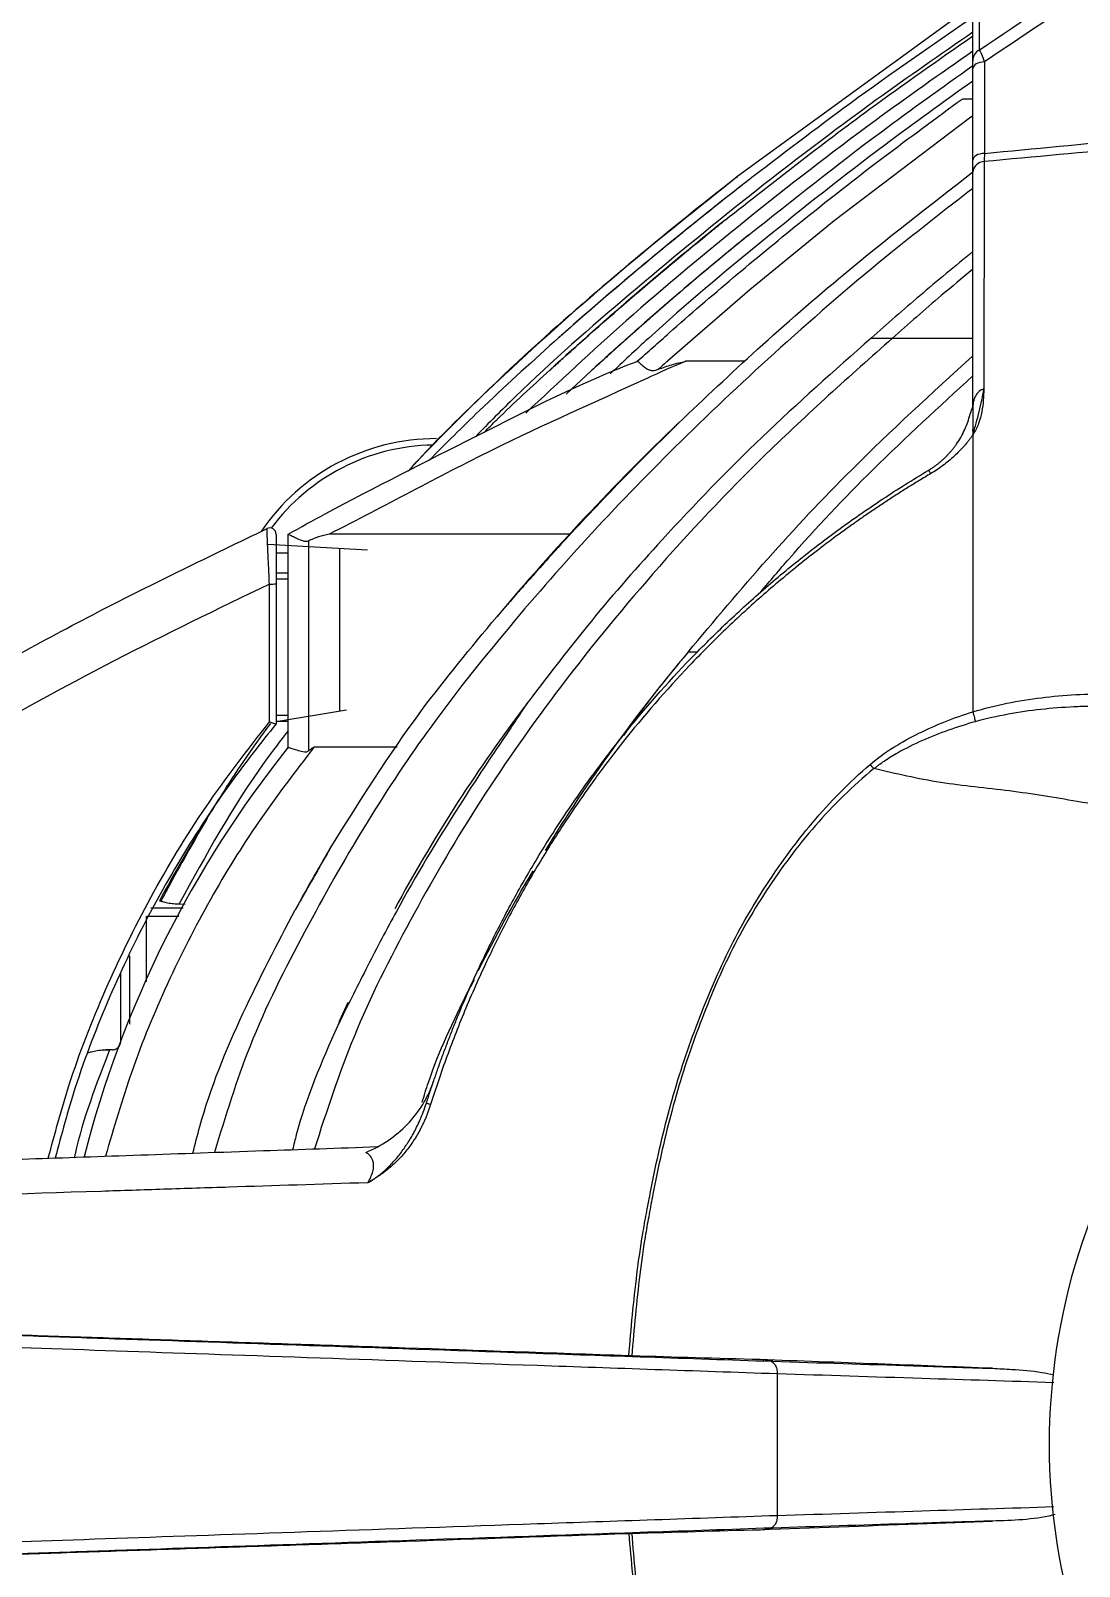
# Model space of a CAD drawing. Extents: x 9.3 to 87.2, y 0.6 to 68.8.
# Drawn here: x 11.354 to 13.825, y 26.404 to 30.021 of the extents above; entities that cross this region are included whole.
import ezdxf

# ---------------------------------------------------------------- set-up
doc = ezdxf.new("R2010")
doc.units = 0
doc.header["$MEASUREMENT"] = 0
doc.layers.add('OBJECT', color=7, linetype='CONTINUOUS')

msp = doc.modelspace()

# ---------------------------------------------------------------- linework, layer by layer
at = {"layer": 'OBJECT'}
for p, q in [((13.5894, 30.1957), (13.5894, 29.9757)), ((13.5744, 29.9505), (13.5744, 30.1697)), ((13.5726, 30.0797), (13.0209, 29.6784)), ((13.5744, 29.7168), (13.5744, 29.9324)), ((13.0415, 29.6658), (13.0356, 29.6612)), ((13.3346, 29.297), (13.3346, 29.297)), ((13.3848, 29.297), (13.5744, 29.297)), ((13.0366, 29.2423), (12.8973, 29.2423)), ((12.6162, 29.1646), (12.6755, 29.2204)), ((13.5744, 29.1359), (13.5744, 29.1349)), ((11.9604, 28.333), (11.9604, 28.835)), ((11.9604, 28.835), (11.9604, 28.835)), ((12.6235, 28.835), (12.057, 28.835)), ((11.9127, 28.8113), (12.1475, 28.7984)), ((12.0086, 28.8196), (12.0086, 28.3246)), ((12.0824, 28.4189), (12.0824, 28.802)), ((11.9604, 28.7902), (11.9324, 28.7902)), ((11.9324, 28.744), (11.9604, 28.744)), ((11.9604, 28.729), (11.9324, 28.729)), ((11.9324, 28.7181), (11.9324, 28.3882)), ((12.903, 28.557), (12.9031, 28.557)), ((12.9258, 28.5572), (12.9032, 28.5572)), ((13.5744, 28.4351), (13.5744, 28.4168)), ((11.9324, 28.394), (12.0985, 28.4216)), ((11.9324, 28.409), (11.9604, 28.409)), ((11.9604, 28.394), (11.9324, 28.394)), ((11.9324, 28.3882), (11.9324, 28.3882)), ((12.2177, 28.333), (12.0215, 28.333)), ((11.7037, 27.964), (11.7182, 27.9638)), ((11.6264, 27.7809), (11.6264, 27.9343)), ((11.7031, 27.9343), (11.6264, 27.9343)), ((11.7133, 27.9543), (11.6373, 27.9543)), ((11.5864, 27.8418), (11.5864, 27.6807)), ((11.5664, 27.6416), (11.5664, 27.7998)), ((12.3896, 27.7692), (12.3988, 27.788)), ((12.3989, 27.7849), (12.3902, 27.7689)), ((12.0817, 27.6875), (12.1022, 27.7328)), ((11.5464, 27.6204), (11.5399, 27.6204)), ((13.1027, 26.8867), (13.073, 26.8905)), ((13.1134, 26.8568), (13.1134, 26.5236)), ((13.073, 26.4899), (13.1027, 26.4937))]:
    msp.add_line(p, q, dxfattribs=at)
at = {"layer": 'OBJECT', "flags": 128}
for points in [[(13.6018, 29.9478), (13.5963, 29.9473), (13.5911, 29.9462), (13.5864, 29.9447), (13.5823, 29.9428), (13.5789, 29.9405), (13.5764, 29.938), (13.5749, 29.9352), (13.5744, 29.9324)], [(13.6018, 29.9478), (13.6018, 29.8963), (13.6018, 29.7322)], [(13.5744, 29.8204), (13.5666, 29.8148), (13.2478, 29.5731), (13.0489, 29.4106), (12.8546, 29.2423), (12.8546, 29.2423), (12.8546, 29.2423)], [(13.6018, 29.7322), (13.5963, 29.7317), (13.5911, 29.7307), (13.5864, 29.7292), (13.5823, 29.7273), (13.5789, 29.725), (13.5764, 29.7224), (13.5749, 29.7197), (13.5744, 29.7168)], [(13.0169, 29.6752), (13.0174, 29.6756), (13.0179, 29.676), (13.0184, 29.6764), (13.0189, 29.6768), (13.0194, 29.6772), (13.0199, 29.6776), (13.0204, 29.678), (13.0209, 29.6784)], [(13.0356, 29.6612), (13.0356, 29.6612), (13.0356, 29.6612), (13.0356, 29.6612), (13.0356, 29.6612), (13.0356, 29.6612), (13.0356, 29.6612), (13.0356, 29.6612), (13.0356, 29.6612)], [(12.5099, 28.4182), (12.5099, 28.4182), (12.51, 28.4182), (12.5101, 28.4181), (12.5102, 28.418), (12.5103, 28.4179), (12.5105, 28.4178), (12.5108, 28.4176), (12.511, 28.4174)], [(12.3896, 27.7692), (12.3896, 27.7692), (12.3896, 27.7692), (12.3896, 27.7691), (12.3897, 27.7691), (12.3898, 27.7691), (12.3899, 27.769), (12.39, 27.769), (12.3902, 27.7689)], [(12.0817, 27.6875), (12.0817, 27.6875), (12.0817, 27.6874), (12.0818, 27.6874), (12.0818, 27.6874), (12.0819, 27.6874), (12.082, 27.6873), (12.0822, 27.6872), (12.0823, 27.6872)]]:
    msp.add_lwpolyline(points, dxfattribs=at)
at = {"layer": 'OBJECT'}
for centre, radius, start, end in [((13.6033, 29.9503), 0.0289, 118.806, 179.6544), ((13.6016, 29.6855), 0.0273, 90.7765, 175.2209), ((18.3044, 22.8686), 8.619, 127.8411, 132.16476), ((18.2764, 22.9108), 8.546, 127.82472, 131.73105), ((18.1694, 23.1082), 8.285, 128.68176, 132.4485), ((18.0194, 23.3966), 7.904, 128.9864, 132.53939), ((16.8244, 24.6299), 6.3206, 132.93793, 136.30127), ((16.8614, 24.9332), 5.7605, 133.71312, 139.94207), ((12.3101, 28.5602), 0.5, 90, 145.7398), ((12.3101, 28.5602), 0.485, 91.014, 143.4072), ((11.9174, 28.8347), 0.015, 0, 114.9776), ((11.9206, 28.8435), 0.1259, 268.1331, 275.3471), ((15.8598, 26.0686), 3.8645, 139.9158, 148.4645), ((16.8564, 25.1652), 5.429, 142.8725, 143.1878), ((15.5314, 26.1569), 3.774, 143.1878, 151.5947), ((13.9631, 26.7329), 2.5634, 141.3765, 165.6547), ((14.9854, 26.1712), 3.784, 148.1867, 151.5882), ((15.3924, 26.1042), 3.882, 149.1935, 151.6032), ((15.8598, 26.0686), 3.8645, 149.2947, 153.2721), ((15.2544, 26.6902), 1.5, 120, 330.0736), ((14.5914, 26.6902), 2.452, 153.893, 154.1852), ((14.3294, 26.6902), 2.459, 156.0738, 156.3706)]:
    msp.add_arc(centre, radius, start, end, dxfattribs=at)
for points in [[(13.5894, 29.9757), (13.7951, 30.1138), (14.0016, 30.2507), (14.2088, 30.3863)], [(14.2341, 30.3663), (14.0225, 30.228), (13.8117, 30.0886), (13.6018, 29.9478)], [(13.5744, 29.6878), (13.5744, 29.6952), (13.5744, 29.7051), (13.5744, 29.7168)], [(13.6018, 29.7322), (13.6015, 29.7244), (13.6013, 29.7178), (13.6012, 29.7128)], [(13.5883, 29.1708), (13.5861, 29.1687), (13.5841, 29.1663), (13.5824, 29.1637)], [(13.6002, 29.1772), (13.6002, 29.1596), (13.599, 29.1417), (13.5954, 29.1237)], [(13.5744, 29.0696), (13.5744, 29.0691), (13.5744, 29.0687), (13.5743, 29.0682)], [(13.5744, 29.0682), (13.5744, 29.0603), (13.5744, 29.0524), (13.5744, 29.0445)], [(13.5744, 29.0445), (13.5744, 28.8579), (13.5744, 28.654), (13.5744, 28.4351)], [(13.5744, 28.4168), (13.5744, 28.4167), (13.5744, 28.4167), (13.5744, 28.4167)], [(13.3414, 28.2827), (13.3388, 28.2855), (13.3358, 28.2889), (13.3323, 28.2928)], [(12.7704, 26.8992), (12.7683, 26.8993), (12.766, 26.8994), (12.7636, 26.8994)], [(13.073, 26.8905), (12.9721, 26.8932), (12.8713, 26.8961), (12.7704, 26.8992)], [(13.1134, 26.857), (13.1134, 26.8569), (13.1134, 26.8569), (13.1134, 26.8568)], [(13.1134, 26.5236), (13.1134, 26.5235), (13.1134, 26.5234), (13.1134, 26.5233)], [(12.7643, 26.481), (12.7664, 26.481), (12.7685, 26.4811), (12.7704, 26.4812)], [(12.7704, 26.4812), (12.8713, 26.4843), (12.9721, 26.4872), (13.073, 26.4899)]]:
    msp.add_open_spline(points, degree=3, dxfattribs=at)
for points, knots in [([(13.5744, 30.0527), (13.4779, 29.9862), (13.2971, 29.8615), (13.1228, 29.728), (13.0415, 29.6658)], [0, 0, 0, 0, 0.533753, 1, 1, 1, 1]), ([(13.5744, 30.0176), (13.4982, 29.9649), (13.3183, 29.8403), (13.0481, 29.635), (12.7646, 29.4012), (12.5491, 29.2141), (12.4334, 29.0967), (12.4026, 29.0654)], [0, 0, 0, 0, 0.183828, 0.434276, 0.672991, 0.912992, 1, 1, 1, 1]), ([(12.9913, 29.5758), (13.1039, 29.6641), (13.2945, 29.8136), (13.4932, 29.9523), (13.5744, 30.009)], [0, 0, 0, 0, 0.590953, 1, 1, 1, 1]), ([(13.5744, 29.9732), (13.4972, 29.919), (13.3153, 29.7912), (13.0427, 29.5794), (12.7669, 29.3507), (12.5989, 29.1935), (12.5206, 29.1202)], [0, 0, 0, 0, 0.208405, 0.49142, 0.762978, 1, 1, 1, 1]), ([(13.5894, 29.9757), (13.5901, 29.975), (13.5909, 29.9738), (13.5927, 29.9706), (13.5937, 29.9686), (13.5969, 29.9613), (13.5993, 29.9551), (13.6018, 29.9478)], [0, 0, 0, 0, 0.25, 0.25, 0.5, 0.5, 1, 1, 1, 1]), ([(13.0467, 29.5404), (13.15, 29.6224), (13.3227, 29.7596), (13.5022, 29.8877), (13.5744, 29.9392)], [0, 0, 0, 0, 0.598067, 1, 1, 1, 1]), ([(13.5744, 29.9324), (13.5744, 29.9367), (13.5744, 29.9405), (13.5744, 29.9468), (13.5744, 29.9493), (13.5744, 29.9505)], [0, 0, 0, 0, 0.5, 0.5, 1, 1, 1, 1]), ([(13.5744, 29.9026), (13.505, 29.8528), (13.3371, 29.7323), (13.0819, 29.5303), (12.866, 29.3503), (12.7497, 29.2408), (12.7199, 29.2128)], [0, 0, 0, 0, 0.233222, 0.56397, 0.888413, 1, 1, 1, 1]), ([(12.7836, 29.2423), (12.8085, 29.2645), (12.9326, 29.3757), (13.1249, 29.5373), (13.3568, 29.7194), (13.4871, 29.8148), (13.5493, 29.8603)], [0, 0, 0, 0, 0.101586, 0.508022, 0.765103, 1, 1, 1, 1]), ([(13.5493, 29.8603), (13.5498, 29.8603), (13.5508, 29.8603), (13.559, 29.8605), (13.5671, 29.8606), (13.5737, 29.8607), (13.5744, 29.8608)], [0, 0, 0, 0, 0.265329, 0.528516, 0.947304, 1, 1, 1, 1]), ([(13.6018, 29.7322), (13.719, 29.7435), (14.0195, 29.7722), (14.3207, 29.7951), (14.5044, 29.809)], [0, 0, 0, 0, 0.389864, 1, 1, 1, 1]), ([(14.5044, 29.7885), (14.321, 29.7748), (14.0197, 29.7523), (13.7189, 29.7239), (13.6012, 29.7128)], [0, 0, 0, 0, 0.608766, 1, 1, 1, 1]), ([(13.6012, 29.7128), (13.6011, 29.6363), (13.601, 29.5533), (13.6007, 29.4193), (13.6006, 29.373), (13.6004, 29.2772), (13.6003, 29.2278), (13.6002, 29.1772)], [0, 0, 0, 0, 0.5, 0.5, 0.75, 0.75, 1, 1, 1, 1]), ([(13.0209, 29.6784), (12.9267, 29.6034), (12.7384, 29.4536), (12.4871, 29.2283), (12.3226, 29.0705), (12.2502, 28.9911), (12.2431, 28.9833)], [0, 0, 0, 0, 0.345865, 0.6912997, 0.9696303, 1, 1, 1, 1]), ([(12.8806, 29.0969), (12.9423, 29.1553), (13.0695, 29.2754), (13.2994, 29.4749), (13.4725, 29.6095), (13.5746, 29.6889)], [0, 0, 0, 0, 0.279149, 0.575115, 1, 1, 1, 1]), ([(13.0415, 29.6658), (13.0415, 29.6658), (13.0415, 29.6658), (13.0414, 29.6657), (13.0413, 29.6656), (13.0404, 29.6649), (13.0385, 29.6634), (13.0367, 29.662), (13.0356, 29.6612)], [0, 0, 0, 0, 0.008152, 0.01895, 0.038891, 0.124454, 0.462158, 1, 1, 1, 1]), ([(13.5744, 29.134), (13.5744, 29.1865), (13.5744, 29.2376), (13.5744, 29.3369), (13.5744, 29.3848), (13.5744, 29.5235), (13.5744, 29.6091), (13.5744, 29.6878)], [0, 0, 0, 0, 0.25, 0.25, 0.5, 0.5, 1, 1, 1, 1]), ([(13.5744, 29.6498), (13.5109, 29.6005), (13.3558, 29.4804), (13.126, 29.2817), (12.8901, 29.061), (12.6767, 28.8414), (12.4761, 28.6132), (12.2935, 28.3838), (12.1346, 28.1425), (11.9959, 27.8957), (11.8675, 27.6431), (11.8127, 27.4631), (11.787, 27.3788)], [0, 0, 0, 0, 0.0821285, 0.2004023, 0.3102851, 0.4121531, 0.5131902, 0.6206654, 0.7115031, 0.8080168, 0.9101123, 1, 1, 1, 1]), ([(13.0356, 29.6612), (13.0241, 29.6521), (12.9666, 29.6071), (12.8395, 29.5051), (12.7092, 29.3952), (12.6207, 29.3176), (12.5977, 29.2972), (12.5911, 29.2913), (12.5887, 29.2892), (12.5882, 29.2888), (12.588, 29.2886), (12.5879, 29.2885), (12.5879, 29.2885), (12.5879, 29.2885), (12.5879, 29.2885), (12.5879, 29.2885)], [0, 0, 0, 0, 0.0753734, 0.376432, 0.837708, 0.9531372, 0.9819956, 0.9964303, 0.9982346, 0.9991377, 0.9995897, 0.9998168, 0.9999314, 0.9999758, 1, 1, 1, 1]), ([(12.9913, 29.5758), (12.9913, 29.5758), (12.9913, 29.5758), (12.9913, 29.5757), (12.9911, 29.5756), (12.9905, 29.5751), (12.9878, 29.5729), (12.9767, 29.564), (12.9324, 29.5281), (12.8233, 29.4383), (12.708, 29.3388), (12.6191, 29.2592), (12.5928, 29.2354), (12.5819, 29.2255), (12.5787, 29.2226), (12.5777, 29.2217), (12.5776, 29.2216), (12.5776, 29.2216), (12.5776, 29.2216), (12.5776, 29.2216)], [0, 0, 0, 0, 0.0000918, 0.0002132, 0.0004375, 0.0012193, 0.0049865, 0.019957, 0.079767, 0.3189407, 0.7971679, 0.9168457, 0.9766886, 0.9916508, 0.9991483, 0.9996178, 0.9998545, 0.999953, 1, 1, 1, 1]), ([(12.5776, 29.2216), (12.5776, 29.2216), (12.5776, 29.2216), (12.5776, 29.2216), (12.5776, 29.2216), (12.5777, 29.2217), (12.5778, 29.2218), (12.578, 29.222), (12.5784, 29.2223), (12.5807, 29.2244), (12.5908, 29.2336), (12.6166, 29.2569), (12.7042, 29.3355), (12.8195, 29.4351), (12.9295, 29.5258), (12.9759, 29.5634), (12.9875, 29.5727), (12.9904, 29.575), (12.9911, 29.5756), (12.9913, 29.5757), (12.9913, 29.5758), (12.9913, 29.5758), (12.9913, 29.5758)], [0, 0, 0, 0, 0.000034, 0.000095, 0.000216, 0.000365, 0.000685, 0.001002, 0.001923, 0.003764, 0.01849, 0.077369, 0.195114, 0.665634, 0.916259, 0.978931, 0.994615, 0.998554, 0.999551, 0.999782, 0.999905, 1, 1, 1, 1]), ([(13.0467, 29.5404), (13.0467, 29.5404), (13.0467, 29.5404), (13.0467, 29.5404), (13.0466, 29.5403), (13.0461, 29.5399), (13.0441, 29.5383), (13.036, 29.5317), (13.0038, 29.5054), (12.9242, 29.4396), (12.8277, 29.3569), (12.7448, 29.2832), (12.7034, 29.2458), (12.6846, 29.2287), (12.677, 29.2218), (12.6756, 29.2205), (12.6755, 29.2204), (12.6755, 29.2204), (12.6755, 29.2204), (12.6755, 29.2204), (12.6755, 29.2204)], [0, 0, 0, 0, 0.000074, 0.000169, 0.000348, 0.001121, 0.004172, 0.016323, 0.064876, 0.259041, 0.647344, 0.841485, 0.938556, 0.987097, 0.999253, 0.999633, 0.999824, 0.999893, 0.999963, 1, 1, 1, 1]), ([(13.5744, 29.5008), (13.5325, 29.4663), (13.4514, 29.3997), (13.3727, 29.3304), (13.3346, 29.297)], [0, 0, 0, 0, 0.517367, 1, 1, 1, 1]), ([(13.5744, 29.4591), (13.5495, 29.4385), (13.4853, 29.3856), (13.423, 29.3306), (13.3848, 29.297)], [0, 0, 0, 0, 0.388563, 1, 1, 1, 1]), ([(13.3848, 29.297), (13.2843, 29.2075), (13.0867, 29.0317), (12.8223, 28.7507), (12.5946, 28.4714), (12.4037, 28.1982), (12.2464, 27.9274), (12.1119, 27.6612), (12.0515, 27.4759), (12.0224, 27.387)], [0, 0, 0, 0, 0.1698541, 0.3338841, 0.4865345, 0.6245535, 0.7542129, 0.8820087, 1, 1, 1, 1]), ([(12.5879, 29.2885), (12.5286, 29.235), (12.4278, 29.1442), (12.3318, 29.0482), (12.2924, 29.0087)], [0, 0, 0, 0, 0.588345, 1, 1, 1, 1]), ([(13.3344, 29.2968), (13.2479, 29.2202), (13.0769, 29.0691), (12.8593, 28.844), (12.6762, 28.6361), (12.5763, 28.5055), (12.5279, 28.4421)], [0, 0, 0, 0, 0.2943602, 0.581245, 0.7968207, 1, 1, 1, 1]), ([(13.3346, 29.297), (13.3346, 29.2969), (13.3345, 29.2969), (13.3345, 29.2968), (13.3344, 29.2968)], [0, 0, 0, 0, 0.559885, 1, 1, 1, 1]), ([(13.3346, 29.297), (13.3355, 29.2969), (13.3372, 29.2968), (13.3507, 29.2968), (13.3676, 29.2969), (13.3792, 29.2969), (13.3848, 29.297)], [0, 0, 0, 0, 0.270412, 0.561722, 0.788825, 1, 1, 1, 1]), ([(13.3346, 29.297), (13.3346, 29.297), (13.3346, 29.297), (13.3346, 29.297), (13.3346, 29.297)], [0, 0, 0, 0, 0.559844, 1, 1, 1, 1]), ([(11.9604, 28.835), (11.9896, 28.8511), (12.1357, 28.9314), (12.4095, 29.068), (12.6529, 29.1933), (12.7836, 29.2423), (12.7836, 29.2423)], [0, 0, 0, 0, 0.10881, 0.544285, 0.999997, 1, 1, 1, 1]), ([(12.8973, 29.2423), (12.8973, 29.2423), (12.8663, 29.2299), (12.715, 29.1599), (12.4298, 29.0345), (12.1864, 28.8997), (12.057, 28.835), (12.057, 28.835)], [0, 0, 0, 0, 0.0000025, 0.1070593, 0.5353685, 0.9999975, 1, 1, 1, 1]), ([(12.7836, 29.2423), (12.7836, 29.2423), (12.7836, 29.2423), (12.7837, 29.2423), (12.7837, 29.2423)], [0, 0, 0, 0, 0.030106, 1, 1, 1, 1]), ([(12.7837, 29.2423), (12.7842, 29.2423), (12.7853, 29.2421), (12.79, 29.2379), (12.7975, 29.2308), (12.8062, 29.2242), (12.815, 29.2208), (12.8243, 29.2207), (12.8304, 29.2226), (12.8338, 29.2237)], [0, 0, 0, 0, 0.132474, 0.329582, 0.525438, 0.670843, 0.771974, 0.87275, 1, 1, 1, 1]), ([(12.8338, 29.2237), (12.8442, 29.2275), (12.8649, 29.235), (12.8865, 29.2399), (12.8973, 29.2423)], [0, 0, 0, 0, 0.498857, 1, 1, 1, 1]), ([(12.8546, 29.2423), (12.8546, 29.2423), (12.8475, 29.2363), (12.8406, 29.23), (12.8338, 29.2237)], [0, 0, 0, 0, 0.000082, 1, 1, 1, 1]), ([(12.9032, 28.5572), (12.9651, 28.631), (13.0888, 28.7785), (13.3101, 29.0144), (13.4778, 29.1671), (13.5744, 29.255)], [0, 0, 0, 0, 0.2980689, 0.5959884, 1, 1, 1, 1]), ([(12.4226, 29.0748), (12.4325, 29.0848), (12.4827, 29.1353), (12.5354, 29.1832), (12.5776, 29.2216)], [0, 0, 0, 0, 0.198181, 1, 1, 1, 1]), ([(13.0749, 28.6994), (13.0969, 28.7254), (13.1812, 28.825), (13.3448, 28.9979), (13.4952, 29.1354), (13.5744, 29.2078)], [0, 0, 0, 0, 0.143336, 0.548649, 1, 1, 1, 1]), ([(13.5744, 29.0696), (13.5771, 29.0787), (13.5799, 29.0878), (13.5849, 29.1058), (13.5871, 29.1148), (13.5916, 29.1328), (13.5939, 29.1417), (13.5977, 29.1595), (13.5992, 29.1684), (13.6002, 29.1772)], [0, 0, 0, 0, 0.25, 0.25, 0.5, 0.5, 0.75, 0.75, 1, 1, 1, 1]), ([(13.5824, 29.1637), (13.5817, 29.1625), (13.581, 29.1613), (13.579, 29.1575), (13.5779, 29.1547), (13.5771, 29.1519)], [0.4233158, 0.4233158, 0.4233158, 0.4233158, 0.5, 0.5, 0.6620483, 0.6620483, 0.6620483, 0.6620483]), ([(13.6002, 29.1772), (13.5958, 29.1763), (13.5917, 29.1739), (13.5884, 29.1709), (13.5884, 29.1708), (13.5883, 29.1708)], [0, 0, 0, 0, 0.25, 0.25, 0.2507531, 0.2507531, 0.2507531, 0.2507531]), ([(13.5666, 29.1125), (13.5673, 29.1151), (13.5688, 29.1201), (13.5714, 29.1276), (13.5734, 29.1325), (13.5744, 29.1349)], [0, 0, 0, 0, 0.332207, 0.665337, 1, 1, 1, 1]), ([(13.5744, 29.1349), (13.5744, 29.1305), (13.5744, 29.126), (13.5744, 29.1165), (13.5743, 29.1115), (13.5744, 29.1063)], [0, 0, 0, 0, 0.5, 0.5, 1, 1, 1, 1]), ([(13.5771, 29.1519), (13.5766, 29.1504), (13.5762, 29.1489), (13.575, 29.1436), (13.5745, 29.1398), (13.5744, 29.1359)], [0.6620483, 0.6620483, 0.6620483, 0.6620483, 0.75, 0.75, 0.9646688, 0.9646688, 0.9646688, 0.9646688]), ([(13.5953, 29.1234), (13.5935, 29.1143), (13.5912, 29.1052), (13.5848, 29.0871), (13.5807, 29.0781), (13.5744, 29.0696)], [0, 0, 0, 0, 0.5, 0.5, 1, 1, 1, 1]), ([(12.8806, 29.0969), (12.8806, 29.0969), (12.8806, 29.0969), (12.8803, 29.0967), (12.8796, 29.096), (12.8762, 29.0926), (12.8625, 29.079), (12.8069, 29.0238), (12.7091, 28.9247), (12.6095, 28.8181), (12.5425, 28.7434), (12.5124, 28.7094), (12.4924, 28.6866), (12.479, 28.6712), (12.4701, 28.6609), (12.4641, 28.6541), (12.4601, 28.6494), (12.4574, 28.6463), (12.4556, 28.6443), (12.4544, 28.6429), (12.4536, 28.642), (12.453, 28.6413), (12.4527, 28.6408), (12.4524, 28.6405), (12.4523, 28.6404), (12.4523, 28.6404), (12.4523, 28.6404)], [0, 0, 0, 0, 0.000522, 0.001189, 0.002443, 0.006959, 0.024865, 0.096172, 0.38105, 0.68937, 0.791599, 0.860055, 0.905918, 0.936663, 0.957291, 0.971145, 0.980463, 0.986744, 0.99099, 0.993874, 0.995846, 0.99721, 0.99864, 0.999214, 0.999697, 1, 1, 1, 1]), ([(13.4692, 28.9852), (13.4711, 28.9863), (13.4749, 28.9886), (13.4804, 28.9923), (13.4858, 28.9961), (13.4911, 29.0001), (13.4963, 29.0042), (13.5013, 29.0085), (13.5062, 29.0129), (13.5109, 29.0174), (13.5154, 29.0221), (13.5199, 29.0269), (13.5241, 29.0318), (13.5282, 29.0368), (13.5321, 29.042), (13.5385, 29.0508), (13.5466, 29.0636), (13.5547, 29.0796), (13.5616, 29.096), (13.5648, 29.1067), (13.5666, 29.1125)], [0, 0, 0, 0, 0.03275, 0.065627, 0.098703, 0.132046, 0.165724, 0.199802, 0.234343, 0.269408, 0.305054, 0.341338, 0.378311, 0.416022, 0.454519, 0.493845, 0.613582, 0.746552, 0.861026, 1, 1, 1, 1]), ([(13.5744, 29.1063), (13.5743, 29.1009), (13.5742, 29.0952), (13.574, 29.0831), (13.5739, 29.0766), (13.5744, 29.0696)], [0, 0, 0, 0, 0.5, 0.5, 1, 1, 1, 1]), ([(13.5744, 29.1063), (13.5744, 29.1063), (13.5744, 29.1056), (13.5744, 29.1042), (13.5744, 29.1022), (13.5744, 29.1001), (13.5744, 29.0979), (13.5744, 29.0958), (13.5744, 29.0935), (13.5744, 29.0913), (13.5744, 29.089), (13.5744, 29.0867), (13.5744, 29.0843), (13.5744, 29.082), (13.5744, 29.0796), (13.5744, 29.0771), (13.5744, 29.0746), (13.5744, 29.0721), (13.5744, 29.0704), (13.5744, 29.0696)], [0, 0, 0, 0, 0.0001362, 0.0313862, 0.0626362, 0.0938862, 0.1251362, 0.1563862, 0.1876362, 0.2188862, 0.2501362, 0.2813862, 0.3126362, 0.3438862, 0.3751362, 0.4063862, 0.4376362, 0.4688862, 0.5001362, 0.5001362, 0.5001362, 0.5001362]), ([(13.5744, 29.0682), (13.5728, 29.0661), (13.5697, 29.0619), (13.5647, 29.0555), (13.5594, 29.0491), (13.5521, 29.0407), (13.5426, 29.0305), (13.5304, 29.0187), (13.5176, 29.0074), (13.504, 28.9968), (13.49, 28.9868), (13.4803, 28.9808), (13.4754, 28.9779)], [0, 0, 0, 0, 0.061983, 0.124771, 0.188422, 0.252992, 0.380317, 0.504454, 0.631337, 0.75564, 0.878224, 1, 1, 1, 1]), ([(12.2865, 27.4949), (12.2895, 27.5043), (12.2956, 27.5232), (12.3051, 27.5515), (12.3149, 27.5799), (12.3252, 27.6084), (12.3359, 27.6369), (12.3469, 27.6655), (12.3584, 27.6942), (12.3835, 27.7551), (12.4209, 27.8381), (12.4751, 27.9451), (12.532, 28.0469), (12.5993, 28.1552), (12.6696, 28.2568), (12.768, 28.3858), (12.8705, 28.5036), (12.9845, 28.6179), (13.0743, 28.7001), (13.1679, 28.7782), (13.2481, 28.8392), (13.3131, 28.8852), (13.363, 28.9189), (13.4151, 28.9525), (13.451, 28.9742), (13.4692, 28.9852)], [0, 0, 0, 0, 0.015248, 0.030599, 0.046055, 0.061614, 0.077278, 0.093045, 0.108916, 0.124891, 0.194541, 0.249312, 0.309671, 0.374309, 0.445914, 0.499948, 0.624441, 0.686154, 0.748806, 0.812217, 0.874119, 0.904214, 0.935225, 0.967153, 1, 1, 1, 1]), ([(13.4754, 28.9779), (13.4663, 28.9724), (13.4481, 28.9616), (13.4213, 28.9451), (13.395, 28.9285), (13.3693, 28.9118), (13.3441, 28.895), (13.3194, 28.8781), (13.2952, 28.8612), (13.2466, 28.8265), (13.1743, 28.7716), (13.0809, 28.6938), (12.9912, 28.6117), (12.8775, 28.4976), (12.7755, 28.3804), (12.6775, 28.2516), (12.6073, 28.1499), (12.5401, 28.0413), (12.4827, 27.9384), (12.4291, 27.832), (12.3879, 27.7398), (12.3562, 27.6616), (12.3347, 27.6046), (12.3146, 27.5479), (12.3024, 27.5101), (12.2963, 27.4912)], [0, 0, 0, 0, 0.016472, 0.032728, 0.048771, 0.064606, 0.080239, 0.095674, 0.110915, 0.125967, 0.18805, 0.251364, 0.313992, 0.375838, 0.500399, 0.553631, 0.625989, 0.691246, 0.750932, 0.808096, 0.875255, 0.907059, 0.93845, 0.96943, 1, 1, 1, 1]), ([(13.4754, 28.9779), (13.4737, 28.9802), (13.4723, 28.9822), (13.4701, 28.9848), (13.4694, 28.9853), (13.4692, 28.9852)], [0, 0, 0, 0, 0.5, 0.5, 1, 1, 1, 1]), ([(10.3801, 27.9626), (10.5015, 28.0457), (10.7442, 28.2119), (11.1228, 28.4407), (11.5107, 28.6556), (11.7776, 28.784), (11.911, 28.8483)], [0, 0, 0, 0, 0.2490046, 0.498009, 0.7490044, 1, 1, 1, 1]), ([(11.9165, 28.7176), (11.9158, 28.7323), (11.9145, 28.7605), (11.9128, 28.7977), (11.9116, 28.8257), (11.911, 28.8446), (11.911, 28.847), (11.911, 28.8483)], [0, 0, 0, 0, 0.225227, 0.430495, 0.622122, 0.810754, 1, 1, 1, 1]), ([(11.9324, 28.8347), (11.9324, 28.8336), (11.9324, 28.8315), (11.9324, 28.8147), (11.9324, 28.7896), (11.9324, 28.7563), (11.9324, 28.7313), (11.9324, 28.7181)], [0, 0, 0, 0, 0.187396, 0.374662, 0.566016, 0.772373, 1, 1, 1, 1]), ([(11.9604, 28.835), (11.9609, 28.8349), (11.962, 28.8347), (11.9694, 28.831), (11.9813, 28.8252), (11.9928, 28.8202), (12.0024, 28.818), (12.0068, 28.8191), (12.0086, 28.8196)], [0, 0, 0, 0, 0.158488, 0.39541, 0.621022, 0.826457, 0.925172, 1, 1, 1, 1]), ([(12.057, 28.835), (12.0486, 28.8331), (12.032, 28.8293), (12.0163, 28.8228), (12.0086, 28.8196)], [0, 0, 0, 0, 0.507998, 1, 1, 1, 1]), ([(11.9165, 28.7176), (11.7941, 28.6584), (11.5489, 28.5399), (11.1877, 28.3407), (10.8302, 28.1263), (10.598, 27.9691), (10.4818, 27.8903)], [0, 0, 0, 0, 0.246209, 0.492852, 0.746189, 1, 1, 1, 1]), ([(11.9166, 28.3932), (11.9166, 28.4032), (11.9166, 28.4531), (11.9166, 28.5613), (11.9166, 28.6594), (11.9165, 28.7176)], [0, 0, 0, 0, 0.09242, 0.4621, 1, 1, 1, 1]), ([(12.0581, 28.0923), (12.1276, 28.2034), (12.2473, 28.3946), (12.3917, 28.5678), (12.4523, 28.6404)], [0, 0, 0, 0, 0.580628, 1, 1, 1, 1]), ([(12.9031, 28.557), (12.903, 28.557), (12.9029, 28.5569), (12.9027, 28.5566), (12.9023, 28.5562), (12.9012, 28.5548), (12.8984, 28.5515), (12.8925, 28.5444), (12.8807, 28.5302), (12.856, 28.5001), (12.8102, 28.4435), (12.774, 28.3929), (12.7513, 28.3611)], [0, 0, 0, 0, 0.000996, 0.001992, 0.003984, 0.007969, 0.023909, 0.055787, 0.119544, 0.24706, 0.527845, 1, 1, 1, 1]), ([(12.9031, 28.557), (12.9031, 28.5571), (12.9031, 28.5571), (12.9032, 28.5572), (12.9032, 28.5572)], [0, 0, 0, 0, 0.559654, 1, 1, 1, 1]), ([(12.5279, 28.4421), (12.5278, 28.442), (12.5277, 28.4419), (12.5269, 28.4407), (12.5236, 28.4358), (12.5179, 28.4276), (12.5131, 28.4204), (12.511, 28.4174)], [0, 0, 0, 0, 0.032723, 0.076604, 0.191828, 0.659606, 1, 1, 1, 1]), ([(13.5744, 28.4167), (13.6011, 28.4247), (13.628, 28.4313), (13.6819, 28.4421), (13.7089, 28.4464), (13.7899, 28.4565), (13.8442, 28.4594), (13.8986, 28.4591)], [0, 0, 0, 0, 0.25, 0.25, 0.5, 0.5, 1, 1, 1, 1]), ([(12.511, 28.4174), (12.5012, 28.4028), (12.452, 28.3298), (12.3485, 28.175), (12.2371, 27.9895), (12.1585, 27.8391), (12.1146, 27.7517), (12.093, 27.7086), (12.0823, 27.6872)], [0, 0, 0, 0, 0.06279, 0.313757, 0.655623, 0.827324, 0.914017, 1, 1, 1, 1]), ([(13.3323, 28.2928), (13.35, 28.3079), (13.3686, 28.321), (13.4071, 28.3451), (13.427, 28.3561), (13.4677, 28.3761), (13.4885, 28.3852), (13.5309, 28.4021), (13.5526, 28.4098), (13.5744, 28.4168)], [0, 0, 0, 0, 0.25, 0.25, 0.5, 0.5, 0.75, 0.75, 1, 1, 1, 1]), ([(13.5744, 28.4167), (13.5758, 28.4116), (13.577, 28.4071), (13.579, 28.3991), (13.5798, 28.3958), (13.5803, 28.3934)], [0, 0, 0, 0, 0.5, 0.5, 1, 1, 1, 1]), ([(13.8899, 28.4295), (13.8835, 28.4295), (13.8769, 28.4296), (13.864, 28.4296), (13.8447, 28.4294), (13.8253, 28.4288), (13.7866, 28.427), (13.7608, 28.4251), (13.7091, 28.4193), (13.6833, 28.4156), (13.6318, 28.4061), (13.606, 28.4004), (13.5803, 28.3934)], [0, 0, 0, 0, 0.0625, 0.0625, 0.125, 0.25, 0.25, 0.5, 0.5, 0.75, 0.75, 1, 1, 1, 1]), ([(11.3953, 27.3651), (11.4106, 27.4223), (11.4468, 27.5574), (11.5275, 27.7632), (11.635, 27.9831), (11.7631, 28.1955), (11.8655, 28.3273), (11.9166, 28.3932)], [0, 0, 0, 0, 0.152754, 0.360956, 0.569159, 0.784579, 1, 1, 1, 1]), ([(11.9324, 28.3882), (11.9142, 28.3657), (11.8497, 28.2858), (11.7482, 28.1413), (11.6345, 27.9489), (11.5371, 27.7453), (11.4611, 27.5499), (11.4264, 27.4211), (11.4114, 27.3657)], [0, 0, 0, 0, 0.075127, 0.266356, 0.457585, 0.654359, 0.851133, 1, 1, 1, 1]), ([(11.9604, 28.3721), (11.942, 28.348), (11.8441, 28.2203), (11.7666, 28.0789), (11.7037, 27.964)], [0, 0, 0, 0, 0.188242, 1, 1, 1, 1]), ([(11.7699, 28.166), (11.8045, 28.2216), (11.852, 28.2978), (11.9053, 28.3698), (11.9197, 28.3893)], [0, 0, 0, 0, 0.730539, 1, 1, 1, 1]), ([(11.9166, 28.3932), (11.9167, 28.3931), (11.9182, 28.3926), (11.9214, 28.3915), (11.9257, 28.39), (11.9293, 28.3889), (11.9318, 28.3882), (11.9322, 28.3882), (11.9324, 28.3882)], [0, 0, 0, 0, 0.007854, 0.196331, 0.407797, 0.608211, 0.804022, 1, 1, 1, 1]), ([(13.5803, 28.3934), (13.559, 28.3873), (13.5378, 28.3807), (13.4963, 28.366), (13.4758, 28.3579), (13.4357, 28.3401), (13.4161, 28.3304), (13.3874, 28.3141), (13.3779, 28.3084), (13.364, 28.2992), (13.3594, 28.2961), (13.3526, 28.2912), (13.3504, 28.2896), (13.3459, 28.2862), (13.3436, 28.2844), (13.3414, 28.2827)], [0, 0, 0, 0, 0.25, 0.25, 0.5, 0.5, 0.75, 0.75, 0.875, 0.875, 0.9375, 0.9375, 0.96875, 0.96875, 1, 1, 1, 1]), ([(12.0215, 28.333), (12.0215, 28.333), (11.9774, 28.2756), (11.889, 28.161), (11.7739, 27.974), (11.6733, 27.7768), (11.59, 27.5746), (11.5495, 27.4364), (11.53, 27.3698)], [0, 0, 0, 0, 0.000002, 0.199309, 0.398615, 0.603713, 0.808811, 1, 1, 1, 1]), ([(11.9604, 28.333), (11.9607, 28.3329), (11.9615, 28.3328), (11.9683, 28.3307), (11.9801, 28.3271), (11.9924, 28.3234), (12.0013, 28.3219), (12.0061, 28.3227), (12.0078, 28.324), (12.0086, 28.3246)], [0, 0, 0, 0, 0.156123, 0.378466, 0.602288, 0.818311, 0.9193, 0.959628, 1, 1, 1, 1]), ([(12.0086, 28.3246), (12.0106, 28.3262), (12.0137, 28.3288), (12.0177, 28.3315), (12.02, 28.3328), (12.0211, 28.3329), (12.0215, 28.333)], [0, 0, 0, 0, 0.4982357, 0.7737456, 0.9241534, 1, 1, 1, 1]), ([(12.7636, 26.8994), (12.7689, 26.9638), (12.7748, 27.0281), (12.7868, 27.1239), (12.7913, 27.1557), (12.7992, 27.2031), (12.802, 27.2189), (12.8078, 27.2504), (12.8108, 27.2661), (12.8262, 27.3446), (12.84, 27.407), (12.8645, 27.4998), (12.8734, 27.5305), (12.8926, 27.5916), (12.903, 27.622), (12.925, 27.6824), (12.9366, 27.7125), (12.9612, 27.7723), (12.9742, 27.8019), (13.0017, 27.8602), (13.0164, 27.8888), (13.048, 27.9448), (13.0646, 27.9723), (13.0995, 28.0264), (13.1177, 28.0531), (13.1559, 28.1053), (13.1758, 28.1307), (13.2381, 28.2045), (13.2831, 28.2506), (13.3323, 28.2927)], [0, 0, 0, 0, 0.125, 0.125, 0.1875, 0.1875, 0.21875, 0.21875, 0.25, 0.25, 0.375, 0.375, 0.4375, 0.4375, 0.5, 0.5, 0.5625, 0.5625, 0.625, 0.625, 0.6875, 0.6875, 0.75, 0.75, 0.8125, 0.8125, 0.875, 0.875, 1, 1, 1, 1]), ([(13.3414, 28.2827), (13.2912, 28.2419), (13.2455, 28.197), (13.1823, 28.1245), (13.1622, 28.0995), (13.1235, 28.048), (13.105, 28.0216), (13.0699, 27.9678), (13.0531, 27.9405), (13.0215, 27.8848), (13.0068, 27.8563), (12.9792, 27.7983), (12.9663, 27.7688), (12.9418, 27.7092), (12.9303, 27.6793), (12.9084, 27.619), (12.8981, 27.5888), (12.8791, 27.5279), (12.8704, 27.4972), (12.8461, 27.4048), (12.8325, 27.3426), (12.8173, 27.2644), (12.8143, 27.2487), (12.8086, 27.2174), (12.8057, 27.2017), (12.7979, 27.1544), (12.7935, 27.1227), (12.7816, 27.0273), (12.7757, 26.9633), (12.7704, 26.8992)], [0, 0, 0, 0, 0.125, 0.125, 0.1875, 0.1875, 0.25, 0.25, 0.3125, 0.3125, 0.375, 0.375, 0.4375, 0.4375, 0.5, 0.5, 0.5625, 0.5625, 0.625, 0.625, 0.75, 0.75, 0.78125, 0.78125, 0.8125, 0.8125, 0.875, 0.875, 1, 1, 1, 1]), ([(14.0226, 28.1703), (13.9551, 28.1821), (13.8348, 28.2031), (13.6617, 28.2322), (13.4955, 28.2468), (13.393, 28.2707), (13.3414, 28.2827)], [0, 0, 0, 0, 0.2983908, 0.5312652, 0.7641158, 1, 1, 1, 1]), ([(11.7699, 28.166), (11.7698, 28.166), (11.7698, 28.1659), (11.7696, 28.1656), (11.7688, 28.1642), (11.7648, 28.1575), (11.7488, 28.13), (11.7185, 28.0766), (11.6862, 28.0182), (11.666, 27.9811), (11.6604, 27.9708)], [0, 0, 0, 0, 0.001988, 0.004587, 0.009413, 0.030207, 0.1123, 0.439285, 0.844474, 1, 1, 1, 1]), ([(12.0581, 28.0923), (12.0581, 28.0923), (12.0581, 28.0923), (12.058, 28.0921), (12.0576, 28.0914), (12.0557, 28.0881), (12.0478, 28.0744), (12.0339, 28.0502), (12.0174, 28.0212), (12.0042, 27.9978), (11.9953, 27.982), (11.9893, 27.9715), (11.9854, 27.9644), (11.9827, 27.9596), (11.9809, 27.9564), (11.9797, 27.9543), (11.9789, 27.9528), (11.9783, 27.9518), (11.9779, 27.9511), (11.9776, 27.9506), (11.9775, 27.9504), (11.9775, 27.9504), (11.9775, 27.9504)], [0, 0, 0, 0, 0.001357, 0.003124, 0.006404, 0.020435, 0.075841, 0.296521, 0.526307, 0.680606, 0.7843, 0.854058, 0.901048, 0.932763, 0.954226, 0.968807, 0.978773, 0.985649, 0.992506, 0.995404, 0.998332, 1, 1, 1, 1]), ([(11.6572, 27.9717), (11.6575, 27.9716), (11.6579, 27.9715), (11.6599, 27.9709), (11.6604, 27.9708)], [0, 0, 0, 0, 0.744049, 1, 1, 1, 1]), ([(11.6604, 27.9708), (11.6606, 27.9708), (11.6627, 27.9701), (11.6688, 27.9682), (11.6825, 27.9654), (11.6949, 27.9642), (11.7019, 27.9641), (11.7037, 27.964)], [0, 0, 0, 0, 0.023254, 0.349327, 0.644585, 0.904751, 1, 1, 1, 1]), ([(11.7362, 27.377), (11.7414, 27.3979), (11.7696, 27.5111), (11.8485, 27.7047), (11.9351, 27.8697), (11.9775, 27.9504)], [0, 0, 0, 0, 0.103465, 0.561341, 1, 1, 1, 1]), ([(12.2765, 27.4971), (12.2812, 27.5125), (12.3087, 27.6026), (12.3499, 27.6876), (12.3841, 27.7579)], [0, 0, 0, 0, 0.171508, 1, 1, 1, 1]), ([(12.3902, 27.7689), (12.3894, 27.7675), (12.3879, 27.7647), (12.3861, 27.7615), (12.3849, 27.7594), (12.3843, 27.7583), (12.3841, 27.758), (12.3841, 27.7579), (12.3841, 27.7579)], [0, 0, 0, 0, 0.3103901, 0.6289061, 0.7612411, 0.8947065, 0.9703314, 1, 1, 1, 1]), ([(12.0766, 27.6758), (12.0397, 27.5921), (11.998, 27.4973), (11.974, 27.3969), (11.9712, 27.3852)], [0, 0, 0, 0, 0.883052, 1, 1, 1, 1]), ([(12.0823, 27.6872), (12.0815, 27.6856), (12.0799, 27.6824), (12.0781, 27.6788), (12.077, 27.6767), (12.0766, 27.676), (12.0766, 27.6758), (12.0766, 27.6758)], [0, 0, 0, 0, 0.34978, 0.717399, 0.858888, 0.9665, 1, 1, 1, 1]), ([(11.5464, 27.6204), (11.5477, 27.6205), (11.5514, 27.6208), (11.5571, 27.6233), (11.5624, 27.6283), (11.5658, 27.6348), (11.5662, 27.6394), (11.5664, 27.6416)], [0, 0, 0, 0, 0.1273932, 0.342251, 0.5667406, 0.7976565, 1, 1, 1, 1]), ([(11.5399, 27.6204), (11.5085, 27.5396), (11.4761, 27.4565), (11.4573, 27.3697), (11.4567, 27.3672)], [0, 0, 0, 0, 0.971238, 1, 1, 1, 1]), ([(11.5399, 27.6204), (11.534, 27.6201), (11.5221, 27.6196), (11.506, 27.6171), (11.4933, 27.6144), (11.4873, 27.6128), (11.4869, 27.6127), (11.4867, 27.6127)], [0, 0, 0, 0, 0.215202, 0.434485, 0.673608, 0.902942, 1, 1, 1, 1]), ([(11.5236, 27.6194), (11.524, 27.6195), (11.5289, 27.6201), (11.5346, 27.6203), (11.5399, 27.6204)], [0, 0, 0, 0, 0.0782033, 1, 1, 1, 1]), ([(12.1435, 27.3786), (12.1619, 27.3861), (12.1797, 27.3956), (12.2124, 27.4177), (12.2276, 27.4303), (12.2553, 27.4591), (12.2675, 27.4748), (12.2829, 27.5), (12.2877, 27.5087), (12.2961, 27.5268), (12.2999, 27.5361), (12.3031, 27.5456)], [0, 0, 0, 0, 0.25, 0.25, 0.5, 0.5, 0.75, 0.75, 0.875, 0.875, 1, 1, 1, 1]), ([(12.1483, 27.3072), (12.151, 27.3087), (12.1563, 27.3118), (12.1639, 27.3168), (12.1724, 27.3229), (12.1821, 27.3306), (12.1964, 27.3433), (12.2135, 27.3612), (12.2317, 27.3843), (12.2486, 27.4099), (12.2615, 27.4332), (12.2716, 27.455), (12.2795, 27.474), (12.2841, 27.4877), (12.2865, 27.4949)], [0, 0, 0, 0, 0.044455, 0.086922, 0.12795, 0.189825, 0.255518, 0.381181, 0.50637, 0.621975, 0.754479, 0.82736, 0.90901, 1, 1, 1, 1]), ([(12.2963, 27.4912), (12.2933, 27.4922), (12.2907, 27.4931), (12.2873, 27.4944), (12.2865, 27.4948), (12.2865, 27.4949)], [0, 0, 0, 0, 0.5, 0.5, 1, 1, 1, 1]), ([(12.2963, 27.4912), (12.2953, 27.4882), (12.2934, 27.4822), (12.2901, 27.4733), (12.2867, 27.4645), (12.2831, 27.4559), (12.2792, 27.4473), (12.275, 27.4389), (12.2672, 27.4238), (12.2546, 27.4029), (12.2361, 27.3782), (12.2158, 27.3562), (12.1979, 27.3404), (12.1829, 27.329), (12.1716, 27.3213), (12.1601, 27.314), (12.1523, 27.3095), (12.1483, 27.3072)], [0, 0, 0, 0, 0.036368, 0.072624, 0.108835, 0.145064, 0.181377, 0.217838, 0.254511, 0.379969, 0.506183, 0.628137, 0.753467, 0.813905, 0.876878, 0.93606, 1, 1, 1, 1]), ([(11.1146, 27.3553), (11.191, 27.358), (11.3442, 27.3633), (11.6096, 27.3726), (11.8831, 27.3821), (12.0796, 27.389), (12.1703, 27.3922)], [0, 0, 0, 0, 0.258134, 0.517858, 0.777523, 1, 1, 1, 1]), ([(12.1483, 27.3072), (12.1508, 27.3113), (12.1531, 27.3155), (12.1572, 27.3246), (12.1589, 27.3293), (12.1613, 27.3384), (12.1619, 27.3427), (12.1621, 27.3504), (12.1617, 27.3538), (12.1596, 27.3626), (12.157, 27.367), (12.1509, 27.3739), (12.1473, 27.3765), (12.1435, 27.3786)], [0, 0, 0, 0, 0.125, 0.125, 0.25, 0.25, 0.375, 0.375, 0.5, 0.5, 0.75, 0.75, 1, 1, 1, 1]), ([(12.1483, 27.3072), (12.0352, 27.3035), (11.9263, 27.3001), (11.7693, 27.295), (11.718, 27.2934), (11.6176, 27.2901), (11.5684, 27.2885), (11.3283, 27.2807), (11.1557, 27.2751), (11.0029, 27.2702)], [0, 0, 0, 0, 0.25, 0.25, 0.375, 0.375, 0.5, 0.5, 1, 1, 1, 1]), ([(12.7636, 26.8994), (12.5803, 26.906), (12.4046, 26.912), (12.1527, 26.9206), (12.0707, 26.9233), (11.9106, 26.9287), (11.8327, 26.9312), (11.6818, 26.9362), (11.6086, 26.9387), (11.4669, 26.9434), (11.3984, 26.9456), (11.2007, 26.9522), (11.0793, 26.9563), (10.9684, 26.9602)], [0, 0, 0, 0, 0.25, 0.25, 0.375, 0.375, 0.5, 0.5, 0.625, 0.625, 0.75, 0.75, 1, 1, 1, 1]), ([(11.1596, 26.9535), (11.1745, 26.953), (11.1896, 26.9525), (11.2201, 26.9514), (11.2664, 26.9498), (11.3144, 26.9481), (11.4126, 26.9447), (11.4809, 26.9423), (11.6938, 26.935), (11.8464, 26.9297), (12.1734, 26.9185), (12.3462, 26.9125), (12.6191, 26.9032), (12.7124, 26.9), (12.9034, 26.8934), (13.0009, 26.8901), (13.1003, 26.8867)], [0, 0, 0, 0, 0.03125, 0.03125, 0.0625, 0.125, 0.125, 0.25, 0.25, 0.5, 0.5, 0.75, 0.75, 0.875, 0.875, 1, 1, 1, 1]), ([(13.1134, 26.8568), (12.917, 26.8636), (12.7279, 26.8701), (12.3683, 26.8825), (12.1975, 26.8884), (11.874, 26.8995), (11.7229, 26.9048), (11.4417, 26.9145), (11.3115, 26.9191), (11.1933, 26.9232)], [0, 0, 0, 0, 0.25, 0.25, 0.5, 0.5, 0.75, 0.75, 1, 1, 1, 1]), ([(13.6209, 26.87), (13.5306, 26.8735), (13.4404, 26.8769), (13.3502, 26.8803), (13.2578, 26.8837), (13.1654, 26.8871), (13.073, 26.8905)], [0.00657067, 0.00657067, 0.00657067, 0.00657067, 0.01565711, 0.01565711, 0.01565711, 0.02496035, 0.02496035, 0.02496035, 0.02496035]), ([(13.1003, 26.8867), (13.0998, 26.8867), (13.0993, 26.8867), (13.0991, 26.8865), (13.0993, 26.8864), (13.1004, 26.8859), (13.1016, 26.8853), (13.1047, 26.883), (13.1067, 26.8808), (13.1101, 26.8753), (13.1114, 26.872), (13.1131, 26.8648), (13.1135, 26.861), (13.1134, 26.857)], [0, 0, 0, 0, 0.0625, 0.0625, 0.125, 0.125, 0.25, 0.25, 0.5, 0.5, 0.75, 0.75, 1, 1, 1, 1]), ([(13.1003, 26.8867), (13.1007, 26.8867), (13.1011, 26.8867), (13.1015, 26.8866), (13.1017, 26.8866), (13.1019, 26.8866), (13.1021, 26.8866), (13.1022, 26.8866), (13.1023, 26.8866), (13.1024, 26.8866), (13.1025, 26.8866), (13.1027, 26.8866), (13.1027, 26.8867), (13.1027, 26.8867), (13.1027, 26.8867), (13.1027, 26.8867), (13.1027, 26.8867), (13.1027, 26.8867), (13.1027, 26.8867)], [0, 0, 0, 0, 0.000050556, 0.000050556, 0.000050556, 0.0000818144, 0.0000818144, 0.0000818144, 0.0001011032, 0.0001011032, 0.0001011032, 0.0001205568, 0.0001205568, 0.0001205568, 0.0001251167, 0.0001251167, 0.0001251167, 0.000127272, 0.000127272, 0.000127272, 0.000127272]), ([(13.1027, 26.8867), (13.2131, 26.8831), (13.3236, 26.8795), (13.4341, 26.876), (13.4963, 26.874), (13.5586, 26.872), (13.6209, 26.87)], [0, 0, 0, 0, 0.01234064, 0.01234064, 0.01234064, 0.01929563, 0.01929563, 0.01929563, 0.01929563]), ([(13.765, 26.8362), (13.6614, 26.8395), (13.4442, 26.8463), (13.227, 26.8533), (13.1134, 26.857)], [0, 0, 0, 0, 0.477153, 1, 1, 1, 1]), ([(13.6209, 26.87), (13.636, 26.8693), (13.6747, 26.8672), (13.7233, 26.864), (13.756, 26.8566), (13.7656, 26.8545)], [0, 0, 0, 0, 0.311878, 0.79918, 1, 1, 1, 1]), ([(11.1933, 26.4572), (11.3115, 26.4613), (11.4417, 26.4658), (11.7229, 26.4756), (11.874, 26.4808), (12.1975, 26.492), (12.3683, 26.4979), (12.7279, 26.5103), (12.917, 26.5168), (13.1134, 26.5236)], [0, 0, 0, 0, 0.25, 0.25, 0.5, 0.5, 0.75, 0.75, 1, 1, 1, 1]), ([(13.1134, 26.5233), (13.1135, 26.5194), (13.1131, 26.5155), (13.1114, 26.5083), (13.11, 26.505), (13.1067, 26.4995), (13.1047, 26.4973), (13.1016, 26.4951), (13.1005, 26.4945), (13.0993, 26.494), (13.0991, 26.4938), (13.0993, 26.4937), (13.0998, 26.4937), (13.1003, 26.4937)], [0, 0, 0, 0, 0.25, 0.25, 0.5, 0.5, 0.75, 0.75, 0.875, 0.875, 0.9375, 0.9375, 1, 1, 1, 1]), ([(13.1134, 26.5233), (13.227, 26.527), (13.4443, 26.5341), (13.6617, 26.5409), (13.7654, 26.5441)], [0, 0, 0, 0, 0.522551, 1, 1, 1, 1]), ([(13.7685, 26.5253), (13.7665, 26.5248), (13.7181, 26.5129), (13.6684, 26.5116), (13.6209, 26.5103)], [0, 0, 0, 0, 0.042016, 1, 1, 1, 1]), ([(10.9746, 26.4204), (11.0856, 26.4243), (11.2068, 26.4284), (11.4039, 26.435), (11.4721, 26.4372), (11.6137, 26.442), (11.6868, 26.4444), (11.8374, 26.4494), (11.9148, 26.4519), (12.0742, 26.4573), (12.1562, 26.46), (12.4074, 26.4685), (12.5823, 26.4745), (12.7643, 26.481)], [0, 0, 0, 0, 0.25, 0.25, 0.375, 0.375, 0.5, 0.5, 0.625, 0.625, 0.75, 0.75, 1, 1, 1, 1]), ([(13.1003, 26.4937), (13.0009, 26.4903), (12.9034, 26.4869), (12.7124, 26.4804), (12.6191, 26.4772), (12.3462, 26.4678), (12.1734, 26.4619), (11.8464, 26.4507), (11.6938, 26.4454), (11.4809, 26.438), (11.4126, 26.4357), (11.3144, 26.4323), (11.2824, 26.4311), (11.2355, 26.4295), (11.2201, 26.429), (11.1896, 26.4279), (11.1745, 26.4274), (11.1596, 26.4269)], [0, 0, 0, 0, 0.125, 0.125, 0.25, 0.25, 0.5, 0.5, 0.75, 0.75, 0.875, 0.875, 0.9375, 0.9375, 0.96875, 0.96875, 1, 1, 1, 1]), ([(13.3323, 25.0876), (13.2832, 25.1299), (13.2383, 25.1759), (13.1756, 25.2494), (13.1555, 25.2747), (13.1174, 25.327), (13.0995, 25.3538), (13.0738, 25.3948), (13.0654, 25.4085), (13.0489, 25.4363), (13.0408, 25.4502), (13.0169, 25.4923), (13.0023, 25.5212), (12.975, 25.5798), (12.9623, 25.6096), (12.9436, 25.6543), (12.9374, 25.6692), (12.925, 25.6991), (12.919, 25.7142), (12.902, 25.7596), (12.8918, 25.7902), (12.8731, 25.8515), (12.8645, 25.8824), (12.8407, 25.9753), (12.8271, 26.0377), (12.8116, 26.116), (12.8086, 26.1316), (12.8027, 26.163), (12.7997, 26.1787), (12.7917, 26.226), (12.7873, 26.2576), (12.7754, 26.3529), (12.7697, 26.4169), (12.7643, 26.481)], [0, 0, 0, 0, 0.125, 0.125, 0.1875, 0.1875, 0.25, 0.25, 0.28125, 0.28125, 0.3125, 0.3125, 0.375, 0.375, 0.4375, 0.4375, 0.46875, 0.46875, 0.5, 0.5, 0.5625, 0.5625, 0.625, 0.625, 0.75, 0.75, 0.78125, 0.78125, 0.8125, 0.8125, 0.875, 0.875, 1, 1, 1, 1]), ([(12.7704, 26.4812), (12.7757, 26.4173), (12.7812, 26.3535), (12.7927, 26.2585), (12.797, 26.2269), (12.8048, 26.1798), (12.8077, 26.1641), (12.8135, 26.1329), (12.8164, 26.1172), (12.8317, 26.0391), (12.845, 25.9769), (12.8685, 25.8842), (12.877, 25.8535), (12.8955, 25.7923), (12.9056, 25.7618), (12.9225, 25.7165), (12.9284, 25.7015), (12.9407, 25.6718), (12.947, 25.6569), (12.9657, 25.6125), (12.9784, 25.583), (13.0056, 25.5249), (13.0202, 25.4964), (13.044, 25.4547), (13.0523, 25.4409), (13.0689, 25.4135), (13.0774, 25.3998), (13.1034, 25.3593), (13.1215, 25.3327), (13.1507, 25.2937), (13.1606, 25.281), (13.1811, 25.256), (13.1916, 25.2438), (13.2449, 25.1835), (13.291, 25.1385), (13.3413, 25.0976)], [0, 0, 0, 0, 0.125, 0.125, 0.1875, 0.1875, 0.21875, 0.21875, 0.25, 0.25, 0.375, 0.375, 0.4375, 0.4375, 0.5, 0.5, 0.53125, 0.53125, 0.5625, 0.5625, 0.625, 0.625, 0.6875, 0.6875, 0.71875, 0.71875, 0.75, 0.75, 0.8125, 0.8125, 0.84375, 0.84375, 0.875, 0.875, 1, 1, 1, 1]), ([(13.073, 26.4899), (13.1969, 26.4944), (13.3209, 26.499), (13.4448, 26.5037), (13.5035, 26.5059), (13.5622, 26.5081), (13.6209, 26.5103)], [0, 0, 0, 0, 0.01248017, 0.01248017, 0.01248017, 0.01838969, 0.01838969, 0.01838969, 0.01838969]), ([(13.1027, 26.4937), (13.1027, 26.4937), (13.1027, 26.4937), (13.1027, 26.4937), (13.1027, 26.4937), (13.1026, 26.4937), (13.1026, 26.4937), (13.1024, 26.4937), (13.102, 26.4937), (13.1016, 26.4937), (13.1012, 26.4937), (13.1008, 26.4937), (13.1003, 26.4937)], [0, 0, 0, 0, 0.0000044564, 0.0000044564, 0.0000044564, 0.0000160623, 0.0000160623, 0.0000160623, 0.0000688807, 0.0000688807, 0.0000688807, 0.0001278285, 0.0001278285, 0.0001278285, 0.0001278285]), ([(13.6209, 26.5103), (13.6072, 26.5099), (13.5936, 26.5095), (13.5799, 26.509), (13.5254, 26.5073), (13.4708, 26.5056), (13.4162, 26.5038), (13.3117, 26.5005), (13.2072, 26.4971), (13.1027, 26.4937)], [0, 0, 0, 0, 0.001524, 0.001524, 0.001524, 0.00762, 0.00762, 0.00762, 0.01929564, 0.01929564, 0.01929564, 0.01929564])]:
    msp.add_open_spline(points, degree=3, knots=knots, dxfattribs=at)

doc.saveas('drawing.dxf')
